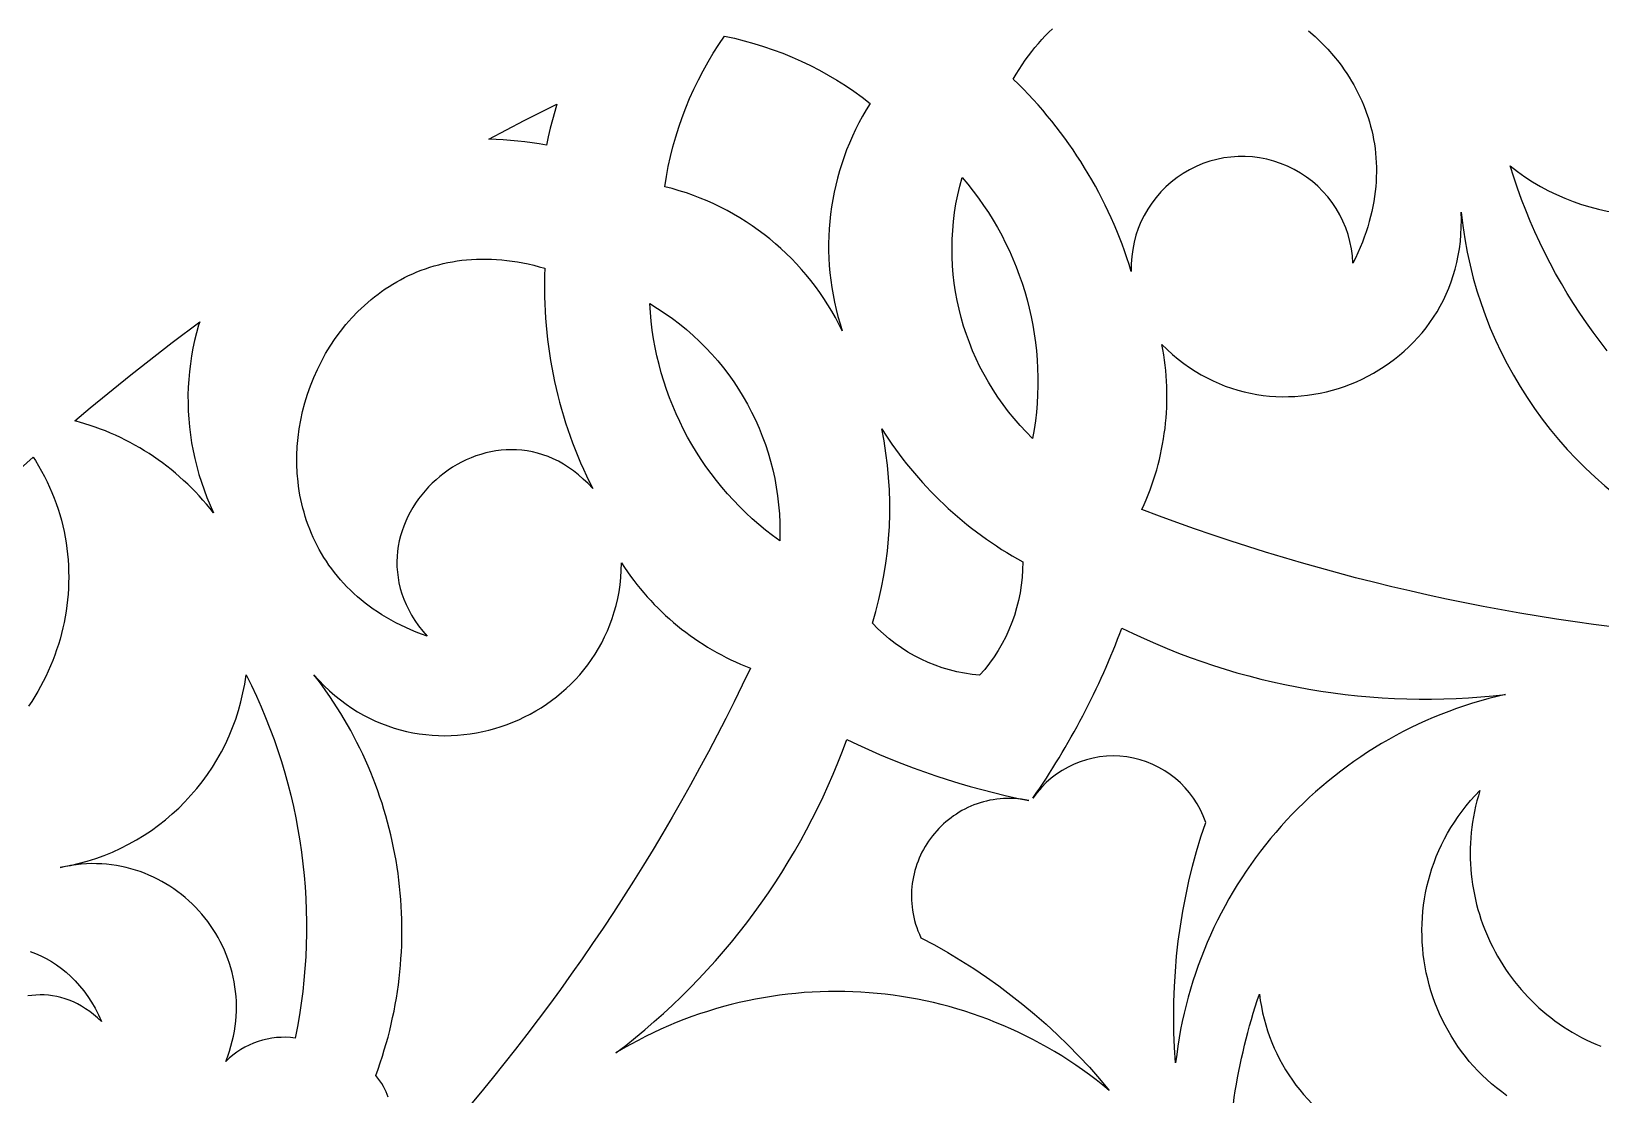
# Model space of a CAD drawing. Extents: x -1903 to -234, y -575 to 545.
# Drawn here: x -474.03 to -424.07, y 69.88 to 103.74 of the extents above; entities that cross this region are included whole.
import ezdxf

# ---------------------------------------------------------------- set-up
doc = ezdxf.new("R2010")
doc.units = 0
doc.layers.add('LAYER_1', color=18, linetype='CONTINUOUS')

msp = doc.modelspace()

# ---------------------------------------------------------------- linework, layer by layer
at = {"layer": 'LAYER_1'}
for points in [[(-424.073, 224.183, 0.414214), (-614.073, 34.183, 0.414214), (-424.073, -155.817, 0.414214), (-234.073, 34.183, 0.414214)], [(-451.966, 103.583, -0.118726), (-447.328, 101.441, 0.224974), (-448.213, 94.196), (-448.319, 94.409), (-448.431, 94.619), (-448.548, 94.826), (-448.67, 95.028), (-448.798, 95.226), (-448.931, 95.421), (-449.069, 95.611), (-449.212, 95.797), (-449.36, 95.979), (-449.513, 96.156), (-449.67, 96.329), (-449.832, 96.498), (-449.998, 96.662), (-450.169, 96.821), (-450.343, 96.975), (-450.522, 97.125), (-450.705, 97.27), (-450.892, 97.409), (-451.083, 97.544), (-451.277, 97.673), (-451.475, 97.797), (-451.677, 97.916), (-451.882, 98.029), (-452.09, 98.137), (-452.301, 98.239), (-452.516, 98.335), (-452.733, 98.426), (-452.954, 98.511), (-453.177, 98.59), (-453.403, 98.662), (-453.631, 98.729), (-453.862, 98.789), (-453.812, 99.109), (-453.753, 99.428), (-453.684, 99.746), (-453.605, 100.061), (-453.517, 100.374), (-453.419, 100.685), (-453.312, 100.992), (-453.196, 101.297), (-453.072, 101.598), (-452.938, 101.895), (-452.796, 102.188), (-452.646, 102.477), (-452.488, 102.762), (-452.322, 103.041), (-452.147, 103.315)], [(-444.402, 99.087, -0.228229), (-442.155, 90.774, -0.276488)], [(-446.958, 91.079, 0.126855), (-442.467, 86.842, -0.186674), (-443.841, 83.23), (-444.084, 83.256), (-444.326, 83.293), (-444.564, 83.342), (-444.8, 83.401), (-445.031, 83.47), (-445.26, 83.55), (-445.484, 83.641), (-445.703, 83.741), (-445.918, 83.852), (-446.127, 83.972), (-446.331, 84.102), (-446.529, 84.241), (-446.721, 84.39), (-446.906, 84.548), (-447.085, 84.715), (-447.256, 84.89), (-447.145, 85.267), (-447.047, 85.646), (-446.961, 86.028), (-446.887, 86.412), (-446.826, 86.799), (-446.776, 87.186), (-446.739, 87.575), (-446.715, 87.965), (-446.702, 88.356), (-446.702, 88.747), (-446.714, 89.137), (-446.738, 89.528), (-446.775, 89.917), (-446.823, 90.306), (-446.884, 90.693)], [(-439.313, 84.736, 0.145764), (-427.103, 82.619), (-427.367, 82.557), (-427.63, 82.49), (-427.89, 82.418), (-428.148, 82.341), (-428.404, 82.259), (-428.657, 82.173), (-428.908, 82.081), (-429.156, 81.985), (-429.402, 81.885), (-429.645, 81.779), (-429.886, 81.67), (-430.123, 81.556), (-430.358, 81.437), (-430.591, 81.314), (-430.82, 81.187), (-431.047, 81.055), (-431.271, 80.92), (-431.491, 80.78), (-431.709, 80.636), (-431.924, 80.489), (-432.135, 80.337), (-432.344, 80.181), (-432.549, 80.022), (-432.751, 79.859), (-432.95, 79.692), (-433.145, 79.521), (-433.337, 79.347), (-433.525, 79.169), (-433.71, 78.988), (-433.891, 78.803), (-434.069, 78.615), (-434.243, 78.424), (-434.413, 78.229), (-434.58, 78.032), (-434.743, 77.831), (-434.902, 77.627), (-435.057, 77.42), (-435.208, 77.209), (-435.356, 76.996), (-435.499, 76.781), (-435.638, 76.562), (-435.773, 76.341), (-435.904, 76.116), (-436.03, 75.89), (-436.153, 75.66), (-436.271, 75.428), (-436.384, 75.194), (-436.493, 74.957), (-436.598, 74.718), (-436.698, 74.477), (-436.794, 74.233), (-436.885, 73.987), (-436.972, 73.739), (-437.053, 73.489), (-437.13, 73.237), (-437.202, 72.983), (-437.27, 72.727), (-437.332, 72.469), (-437.39, 72.21), (-437.442, 71.949), (-437.489, 71.686), (-437.532, 71.421), (-437.569, 71.155), (-437.601, 70.887), (-437.634, 71.373), (-437.654, 71.859), (-437.662, 72.345), (-437.657, 72.83), (-437.64, 73.315), (-437.611, 73.799), (-437.57, 74.283), (-437.516, 74.765), (-437.45, 75.245), (-437.371, 75.724), (-437.28, 76.2), (-437.178, 76.675), (-437.063, 77.147), (-436.935, 77.616), (-436.796, 78.083), (-436.645, 78.546, 0.61665), (-442.146, 79.322, 0.063158)]]:
    msp.add_lwpolyline(points, format="xyb", close=True, dxfattribs=at)
for points in [[(-433.375, 103.756), (-433.162, 103.57), (-432.958, 103.375), (-432.762, 103.171), (-432.575, 102.959), (-432.399, 102.739), (-432.314, 102.626), (-432.232, 102.511), (-432.153, 102.395), (-432.076, 102.276), (-432.003, 102.155), (-431.932, 102.033), (-431.864, 101.909), (-431.799, 101.783), (-431.737, 101.656), (-431.679, 101.527), (-431.623, 101.396), (-431.571, 101.263), (-431.522, 101.129), (-431.476, 100.994), (-431.434, 100.856), (-431.395, 100.718), (-431.36, 100.578), (-431.328, 100.436), (-431.3, 100.293), (-431.275, 100.149), (-431.255, 100.003), (-431.238, 99.856), (-431.225, 99.707), (-431.216, 99.558), (-431.211, 99.407), (-431.21, 99.255), (-431.214, 99.102), (-431.221, 98.948), (-431.233, 98.792), (-431.249, 98.636), (-431.269, 98.478), (-431.294, 98.32), (-431.323, 98.16), (-431.357, 98), (-431.395, 97.838), (-431.438, 97.676), (-431.486, 97.513), (-431.538, 97.349), (-431.596, 97.184), (-431.658, 97.019), (-431.725, 96.852), (-431.797, 96.685), (-431.875, 96.518), (-431.957, 96.349, 1), (-439.013, 96.094, 0.128453), (-442.772, 102.213), (-442.679, 102.371), (-442.585, 102.525), (-442.488, 102.674), (-442.389, 102.819), (-442.288, 102.959), (-442.184, 103.095), (-442.079, 103.227), (-441.971, 103.354), (-441.862, 103.477), (-441.75, 103.596), (-441.637, 103.711), (-441.522, 103.821)], [(-423.863, 93.565), (-424.09, 93.857), (-424.311, 94.153), (-424.526, 94.454), (-424.735, 94.76), (-424.937, 95.07), (-425.133, 95.384), (-425.322, 95.702), (-425.505, 96.025), (-425.681, 96.351), (-425.85, 96.681), (-426.013, 97.015), (-426.168, 97.353), (-426.317, 97.694), (-426.458, 98.038), (-426.593, 98.386), (-426.72, 98.738), (-426.84, 99.092), (-426.953, 99.45, 0.329739), (-418.438, 99.12, 0.606751)], [(-420.149, 84.428, -0.074077), (-438.676, 88.513), (-438.606, 88.668), (-438.539, 88.823), (-438.476, 88.98), (-438.415, 89.138), (-438.358, 89.296), (-438.304, 89.456), (-438.253, 89.617), (-438.205, 89.778), (-438.161, 89.94), (-438.12, 90.103), (-438.081, 90.266), (-438.047, 90.43), (-438.015, 90.595), (-437.987, 90.76), (-437.962, 90.926), (-437.94, 91.092), (-437.922, 91.258), (-437.906, 91.425), (-437.894, 91.592), (-437.886, 91.76), (-437.88, 91.927), (-437.878, 92.095), (-437.879, 92.263), (-437.884, 92.431), (-437.892, 92.598), (-437.903, 92.766), (-437.917, 92.934), (-437.935, 93.101), (-437.956, 93.269), (-437.98, 93.436), (-438.008, 93.602), (-438.039, 93.769), (-437.871, 93.604), (-437.7, 93.448), (-437.525, 93.301), (-437.346, 93.163), (-437.165, 93.034), (-436.98, 92.914), (-436.793, 92.802), (-436.603, 92.699), (-436.411, 92.605), (-436.217, 92.519), (-436.021, 92.441), (-435.824, 92.371), (-435.624, 92.31), (-435.424, 92.257), (-435.223, 92.211), (-435.021, 92.174), (-434.818, 92.145), (-434.615, 92.123), (-434.412, 92.109), (-434.208, 92.102), (-434.005, 92.103), (-433.803, 92.111), (-433.601, 92.127), (-433.4, 92.149), (-433.2, 92.179), (-433.001, 92.216), (-432.804, 92.26), (-432.609, 92.311), (-432.416, 92.368), (-432.224, 92.432), (-432.035, 92.503), (-431.849, 92.58), (-431.666, 92.664), (-431.485, 92.754), (-431.308, 92.85), (-431.134, 92.953), (-430.964, 93.061), (-430.797, 93.176), (-430.635, 93.297), (-430.477, 93.423), (-430.323, 93.555), (-430.174, 93.693), (-430.03, 93.836), (-429.891, 93.985), (-429.758, 94.139), (-429.63, 94.298), (-429.508, 94.463), (-429.391, 94.633), (-429.281, 94.808), (-429.177, 94.987), (-429.08, 95.172), (-428.99, 95.362), (-428.907, 95.556), (-428.831, 95.755), (-428.762, 95.958), (-428.701, 96.166), (-428.648, 96.378), (-428.603, 96.594), (-428.566, 96.815), (-428.538, 97.039), (-428.518, 97.268), (-428.508, 97.501), (-428.506, 97.737), (-428.514, 97.977, 0.260478), (-421.097, 87.409)], [(-435.938, 66.408, -0.089383), (-434.934, 73.079, 0.578149), (-425.329, 68.988)]]:
    msp.add_lwpolyline(points, format="xyb", dxfattribs=at)
for points in [[(-457.369, 101.189), (-457.441, 100.92), (-457.509, 100.651), (-457.573, 100.382), (-457.632, 100.112), (-457.86, 100.152), (-458.089, 100.187), (-458.318, 100.217), (-458.547, 100.243), (-458.776, 100.265), (-459.006, 100.282), (-459.235, 100.295), (-459.465, 100.304), (-459.47, 100.304), (-458.343, 100.898), (-457.303, 101.418)], [(-459.381, 96.482), (-459.219, 96.473), (-459.054, 96.46), (-458.888, 96.443), (-458.721, 96.421), (-458.552, 96.395), (-458.382, 96.364), (-458.21, 96.328), (-458.036, 96.287), (-457.862, 96.242), (-457.686, 96.191), (-457.693, 95.963), (-457.697, 95.736), (-457.697, 95.508), (-457.694, 95.281), (-457.687, 95.054), (-457.677, 94.827), (-457.662, 94.6), (-457.645, 94.374), (-457.623, 94.149), (-457.598, 93.924), (-457.57, 93.699), (-457.537, 93.475), (-457.502, 93.251), (-457.462, 93.028), (-457.42, 92.806), (-457.373, 92.585), (-457.323, 92.364), (-457.27, 92.144), (-457.213, 91.925), (-457.153, 91.707), (-457.089, 91.49), (-457.022, 91.273), (-456.951, 91.058), (-456.877, 90.844), (-456.799, 90.631), (-456.718, 90.419), (-456.633, 90.208), (-456.545, 89.999), (-456.454, 89.791), (-456.359, 89.584), (-456.261, 89.378), (-456.159, 89.174), (-456.308, 89.333), (-456.459, 89.479), (-456.613, 89.615), (-456.769, 89.738), (-456.928, 89.851), (-457.089, 89.953), (-457.251, 90.044), (-457.415, 90.124), (-457.579, 90.194), (-457.745, 90.255), (-457.912, 90.305), (-458.079, 90.345), (-458.246, 90.376), (-458.413, 90.398), (-458.58, 90.411), (-458.747, 90.415), (-458.912, 90.41), (-459.077, 90.397), (-459.241, 90.376), (-459.403, 90.347), (-459.563, 90.31), (-459.722, 90.266), (-459.878, 90.215), (-460.032, 90.156), (-460.183, 90.09), (-460.331, 90.018), (-460.477, 89.939), (-460.618, 89.855), (-460.756, 89.764), (-460.891, 89.667), (-461.021, 89.565), (-461.147, 89.457), (-461.268, 89.345), (-461.384, 89.227), (-461.496, 89.105), (-461.602, 88.978), (-461.702, 88.847), (-461.797, 88.711), (-461.885, 88.572), (-461.967, 88.43), (-462.043, 88.283), (-462.112, 88.134), (-462.174, 87.982), (-462.229, 87.827), (-462.276, 87.669), (-462.316, 87.509), (-462.347, 87.347), (-462.371, 87.183), (-462.386, 87.017), (-462.392, 86.85), (-462.389, 86.681), (-462.377, 86.512), (-462.356, 86.341), (-462.325, 86.17), (-462.284, 85.999), (-462.233, 85.827), (-462.171, 85.655), (-462.099, 85.484), (-462.016, 85.313), (-461.922, 85.143), (-461.817, 84.973), (-461.7, 84.805), (-461.571, 84.638), (-461.43, 84.473), (-461.606, 84.537), (-461.778, 84.604), (-461.946, 84.675), (-462.11, 84.748), (-462.269, 84.825), (-462.425, 84.904), (-462.577, 84.986), (-462.724, 85.07), (-462.868, 85.158), (-463.007, 85.248), (-463.143, 85.34), (-463.274, 85.435), (-463.402, 85.532), (-463.526, 85.632), (-463.646, 85.734), (-463.762, 85.838), (-463.874, 85.944), (-463.982, 86.052), (-464.087, 86.162), (-464.188, 86.275), (-464.285, 86.389), (-464.379, 86.505), (-464.468, 86.622), (-464.554, 86.742), (-464.637, 86.863), (-464.716, 86.985), (-464.791, 87.11), (-464.862, 87.235), (-464.931, 87.362), (-464.995, 87.49), (-465.056, 87.62), (-465.114, 87.75), (-465.168, 87.882), (-465.218, 88.015), (-465.265, 88.149), (-465.309, 88.284), (-465.349, 88.42), (-465.386, 88.556), (-465.42, 88.693), (-465.45, 88.831), (-465.477, 88.97), (-465.501, 89.109), (-465.521, 89.249), (-465.539, 89.389), (-465.563, 89.67), (-465.576, 89.952), (-465.575, 90.234), (-465.563, 90.517), (-465.538, 90.798), (-465.501, 91.079), (-465.452, 91.358), (-465.392, 91.635), (-465.321, 91.91), (-465.238, 92.181), (-465.144, 92.449), (-465.039, 92.713), (-464.923, 92.972), (-464.797, 93.226), (-464.66, 93.474), (-464.513, 93.716), (-464.357, 93.952), (-464.19, 94.18), (-464.013, 94.4), (-463.827, 94.613), (-463.632, 94.817), (-463.531, 94.915), (-463.428, 95.011), (-463.322, 95.105), (-463.214, 95.196), (-463.104, 95.285), (-462.992, 95.371), (-462.878, 95.454), (-462.761, 95.535), (-462.643, 95.613), (-462.522, 95.687), (-462.399, 95.759), (-462.274, 95.828), (-462.147, 95.894), (-462.019, 95.957), (-461.888, 96.017), (-461.755, 96.073), (-461.62, 96.126), (-461.484, 96.176), (-461.345, 96.222), (-461.205, 96.265), (-461.062, 96.304), (-460.918, 96.34), (-460.772, 96.372), (-460.625, 96.4), (-460.475, 96.424), (-460.324, 96.445), (-460.171, 96.461), (-460.016, 96.473), (-459.86, 96.482), (-459.702, 96.486), (-459.542, 96.486)], [(-454.095, 94.915), (-453.855, 94.756), (-453.621, 94.591), (-453.394, 94.418), (-453.174, 94.238), (-452.96, 94.052), (-452.754, 93.859), (-452.554, 93.659), (-452.362, 93.454), (-452.177, 93.242), (-452, 93.025), (-451.83, 92.802), (-451.668, 92.574), (-451.514, 92.341), (-451.367, 92.102), (-451.229, 91.86), (-451.099, 91.612), (-450.977, 91.361), (-450.864, 91.105), (-450.759, 90.846), (-450.663, 90.583), (-450.575, 90.316), (-450.496, 90.047), (-450.427, 89.774), (-450.366, 89.499), (-450.315, 89.221), (-450.272, 88.941), (-450.24, 88.658), (-450.217, 88.374), (-450.203, 88.088), (-450.2, 87.8), (-450.206, 87.511), (-450.433, 87.679), (-450.655, 87.853), (-450.872, 88.032), (-451.082, 88.217), (-451.287, 88.407), (-451.486, 88.603), (-451.679, 88.803), (-451.867, 89.009), (-452.047, 89.22), (-452.222, 89.435), (-452.391, 89.654), (-452.553, 89.879), (-452.709, 90.107), (-452.858, 90.34), (-453, 90.576), (-453.136, 90.816), (-453.266, 91.06), (-453.388, 91.308), (-453.504, 91.559), (-453.612, 91.813), (-453.714, 92.07), (-453.808, 92.331), (-453.895, 92.594), (-453.975, 92.86), (-454.048, 93.128), (-454.113, 93.399), (-454.17, 93.672), (-454.22, 93.947), (-454.262, 94.224), (-454.297, 94.502), (-454.323, 94.783), (-454.342, 95.065)], [(-468.704, 94.375), (-468.771, 94.134), (-468.831, 93.891), (-468.884, 93.647), (-468.929, 93.401), (-468.967, 93.153), (-468.997, 92.904), (-469.019, 92.654), (-469.034, 92.403), (-469.042, 92.151), (-469.041, 91.898), (-469.034, 91.646), (-469.018, 91.392), (-468.995, 91.139), (-468.964, 90.886), (-468.926, 90.633), (-468.879, 90.381), (-468.825, 90.13), (-468.763, 89.879), (-468.694, 89.629), (-468.616, 89.38), (-468.531, 89.133), (-468.438, 88.887), (-468.337, 88.643), (-468.228, 88.401), (-468.338, 88.54), (-468.45, 88.676), (-468.565, 88.81), (-468.683, 88.941), (-468.804, 89.069), (-468.927, 89.195), (-469.052, 89.317), (-469.18, 89.437), (-469.31, 89.554), (-469.443, 89.669), (-469.577, 89.78), (-469.714, 89.888), (-469.853, 89.993), (-469.994, 90.095), (-470.138, 90.195), (-470.283, 90.291), (-470.43, 90.383), (-470.579, 90.473), (-470.73, 90.56), (-470.882, 90.643), (-471.036, 90.723), (-471.192, 90.8), (-471.35, 90.873), (-471.509, 90.943), (-471.669, 91.01), (-471.831, 91.073), (-471.995, 91.133), (-472.159, 91.189), (-472.325, 91.242), (-472.493, 91.291), (-472.642, 91.331), (-472.159, 91.744), (-470.862, 92.803), (-469.543, 93.832), (-468.67, 94.482)], [(-467.025, 82.908), (-466.866, 82.57), (-466.714, 82.228), (-466.57, 81.884), (-466.433, 81.537), (-466.304, 81.188), (-466.183, 80.837), (-466.069, 80.483), (-465.962, 80.128), (-465.863, 79.771), (-465.771, 79.412), (-465.688, 79.051), (-465.611, 78.689), (-465.543, 78.325), (-465.482, 77.96), (-465.428, 77.594), (-465.383, 77.227), (-465.344, 76.859), (-465.314, 76.49), (-465.292, 76.121), (-465.277, 75.751), (-465.269, 75.38), (-465.27, 75.01), (-465.279, 74.639), (-465.295, 74.268), (-465.319, 73.897), (-465.351, 73.526), (-465.39, 73.156), (-465.438, 72.786), (-465.493, 72.416), (-465.557, 72.047), (-465.628, 71.679), (-465.777, 71.695), (-465.927, 71.703), (-466.077, 71.701), (-466.226, 71.691), (-466.375, 71.672), (-466.523, 71.644), (-466.669, 71.608), (-466.813, 71.564), (-466.955, 71.512), (-467.094, 71.452), (-467.229, 71.385), (-467.361, 71.31), (-467.488, 71.227), (-467.611, 71.137), (-467.729, 71.04), (-467.841, 70.936), (-467.779, 71.097), (-467.724, 71.258), (-467.675, 71.419), (-467.632, 71.58), (-467.595, 71.74), (-467.564, 71.901), (-467.539, 72.061), (-467.521, 72.22), (-467.508, 72.379), (-467.5, 72.537), (-467.498, 72.694), (-467.502, 72.851), (-467.511, 73.006), (-467.526, 73.16), (-467.546, 73.313), (-467.571, 73.465), (-467.601, 73.615), (-467.636, 73.763), (-467.676, 73.91), (-467.72, 74.055), (-467.77, 74.198), (-467.824, 74.34), (-467.883, 74.479), (-467.946, 74.616), (-468.013, 74.751), (-468.085, 74.883), (-468.161, 75.013), (-468.241, 75.14), (-468.325, 75.264), (-468.413, 75.386), (-468.505, 75.505), (-468.601, 75.621), (-468.7, 75.733), (-468.803, 75.843), (-468.909, 75.949), (-469.019, 76.052), (-469.132, 76.151), (-469.248, 76.246), (-469.368, 76.338), (-469.49, 76.426), (-469.616, 76.51), (-469.744, 76.59), (-469.875, 76.666), (-470.008, 76.737), (-470.145, 76.804), (-470.284, 76.867), (-470.425, 76.925), (-470.568, 76.978), (-470.714, 77.027), (-470.862, 77.071), (-471.012, 77.109), (-471.164, 77.143), (-471.318, 77.171), (-471.473, 77.195), (-471.631, 77.212), (-471.79, 77.224), (-471.95, 77.231), (-472.112, 77.232), (-472.276, 77.227), (-472.44, 77.216), (-472.606, 77.199), (-472.773, 77.176), (-472.784, 77.174), (-472.535, 77.232), (-472.255, 77.309), (-471.98, 77.396), (-471.709, 77.495), (-471.444, 77.603), (-471.185, 77.722), (-470.931, 77.85), (-470.684, 77.988), (-470.442, 78.136), (-470.207, 78.292), (-469.979, 78.458), (-469.758, 78.632), (-469.544, 78.814), (-469.337, 79.004), (-469.138, 79.202), (-468.947, 79.408), (-468.764, 79.622), (-468.59, 79.842), (-468.424, 80.069), (-468.267, 80.303), (-468.119, 80.543), (-467.98, 80.79), (-467.851, 81.042), (-467.732, 81.3), (-467.623, 81.563), (-467.524, 81.832), (-467.435, 82.106), (-467.357, 82.384), (-467.291, 82.667), (-467.235, 82.953), (-467.191, 83.244)], [(-447.727, 81.022), (-447.378, 80.864), (-447.026, 80.711), (-446.673, 80.564), (-446.317, 80.422), (-445.959, 80.286), (-445.599, 80.156), (-445.237, 80.032), (-444.873, 79.913), (-444.507, 79.8), (-444.14, 79.692), (-443.77, 79.591), (-443.399, 79.495), (-443.027, 79.405), (-442.653, 79.321), (-442.277, 79.242), (-442.395, 79.264), (-442.511, 79.281), (-442.626, 79.294), (-442.741, 79.303), (-442.855, 79.307), (-442.967, 79.307), (-443.079, 79.303), (-443.189, 79.296), (-443.298, 79.284), (-443.406, 79.268), (-443.513, 79.249), (-443.618, 79.226), (-443.722, 79.2), (-443.824, 79.17), (-443.925, 79.136), (-444.024, 79.1), (-444.122, 79.06), (-444.218, 79.016), (-444.312, 78.97), (-444.404, 78.92), (-444.494, 78.868), (-444.582, 78.813), (-444.668, 78.754), (-444.752, 78.693), (-444.834, 78.63), (-444.914, 78.564), (-444.991, 78.495), (-445.066, 78.424), (-445.139, 78.35), (-445.209, 78.274), (-445.277, 78.196), (-445.342, 78.116), (-445.405, 78.034), (-445.465, 77.95), (-445.522, 77.863), (-445.576, 77.775), (-445.627, 77.686), (-445.676, 77.594), (-445.721, 77.501), (-445.764, 77.407), (-445.803, 77.31), (-445.839, 77.213), (-445.872, 77.114), (-445.902, 77.014), (-445.928, 76.913), (-445.951, 76.811), (-445.97, 76.708), (-445.986, 76.604), (-445.999, 76.499), (-446.007, 76.393), (-446.012, 76.286), (-446.013, 76.179), (-446.011, 76.072), (-446.004, 75.964), (-445.993, 75.855), (-445.979, 75.746), (-445.96, 75.637), (-445.938, 75.528), (-445.911, 75.419), (-445.88, 75.309), (-445.844, 75.2), (-445.804, 75.091), (-445.76, 74.982), (-445.711, 74.873), (-445.281, 74.644), (-444.857, 74.404), (-444.44, 74.153), (-444.03, 73.892), (-443.627, 73.621), (-443.231, 73.34), (-442.843, 73.049), (-442.463, 72.748), (-442.09, 72.438), (-441.725, 72.118), (-441.368, 71.789), (-441.02, 71.451), (-440.68, 71.104), (-440.349, 70.748), (-440.027, 70.383), (-439.715, 70.01), (-439.923, 70.181), (-440.134, 70.347), (-440.348, 70.509), (-440.565, 70.665), (-440.784, 70.818), (-441.005, 70.965), (-441.229, 71.108), (-441.454, 71.246), (-441.683, 71.379), (-441.913, 71.508), (-442.145, 71.632), (-442.379, 71.751), (-442.615, 71.865), (-442.853, 71.975), (-443.093, 72.079), (-443.334, 72.179), (-443.577, 72.275), (-443.821, 72.365), (-444.067, 72.451), (-444.314, 72.531), (-444.563, 72.607), (-444.813, 72.679), (-445.063, 72.745), (-445.315, 72.806), (-445.568, 72.863), (-445.822, 72.915), (-446.077, 72.961), (-446.332, 73.003), (-446.589, 73.041), (-446.845, 73.073), (-447.103, 73.1), (-447.361, 73.123), (-447.619, 73.14), (-447.877, 73.153), (-448.136, 73.16), (-448.395, 73.163), (-448.654, 73.161), (-448.914, 73.154), (-449.173, 73.141), (-449.432, 73.124), (-449.691, 73.102), (-449.949, 73.075), (-450.207, 73.043), (-450.465, 73.006), (-450.723, 72.964), (-450.979, 72.917), (-451.235, 72.865), (-451.491, 72.808), (-451.746, 72.746), (-451.999, 72.679), (-452.252, 72.607), (-452.504, 72.529), (-452.755, 72.447), (-453.005, 72.36), (-453.253, 72.267), (-453.5, 72.17), (-453.746, 72.067), (-453.99, 71.959), (-454.233, 71.846), (-454.474, 71.728), (-454.714, 71.605), (-454.952, 71.477), (-455.188, 71.344), (-455.422, 71.205), (-455.109, 71.446), (-454.8, 71.693), (-454.496, 71.944), (-454.198, 72.201), (-453.904, 72.463), (-453.615, 72.73), (-453.332, 73.002), (-453.054, 73.279), (-452.78, 73.561), (-452.513, 73.847), (-452.25, 74.138), (-451.993, 74.434), (-451.741, 74.734), (-451.495, 75.039), (-451.255, 75.347), (-451.02, 75.661), (-450.791, 75.978), (-450.567, 76.299), (-450.349, 76.625), (-450.138, 76.954), (-449.932, 77.287), (-449.732, 77.624), (-449.538, 77.965), (-449.35, 78.31), (-449.168, 78.658), (-448.993, 79.009), (-448.824, 79.364), (-448.661, 79.722), (-448.504, 80.083), (-448.354, 80.448), (-448.211, 80.816), (-448.074, 81.186)], [(-472.82, 77.166), (-473.109, 77.111), (-472.941, 77.147), (-472.784, 77.174)]]:
    msp.add_lwpolyline(points, close=True, dxfattribs=at)
for points in [[(-474.685, 89.536), (-473.97, 90.175), (-473.899, 90.065), (-473.799, 89.9), (-473.703, 89.733), (-473.613, 89.564), (-473.528, 89.394), (-473.448, 89.223), (-473.373, 89.05), (-473.304, 88.876), (-473.239, 88.701), (-473.179, 88.524), (-473.124, 88.347), (-473.074, 88.169), (-473.029, 87.99), (-472.989, 87.81), (-472.954, 87.63), (-472.923, 87.449), (-472.897, 87.267), (-472.876, 87.086), (-472.86, 86.904), (-472.849, 86.722), (-472.842, 86.54), (-472.84, 86.358), (-472.842, 86.176), (-472.849, 85.994), (-472.861, 85.813), (-472.877, 85.632), (-472.898, 85.452), (-472.923, 85.272), (-472.953, 85.093), (-472.987, 84.915), (-473.026, 84.737), (-473.069, 84.561), (-473.116, 84.386), (-473.168, 84.212), (-473.224, 84.039), (-473.285, 83.867), (-473.349, 83.697), (-473.418, 83.529), (-473.491, 83.362), (-473.568, 83.197), (-473.65, 83.033), (-473.735, 82.872), (-473.825, 82.712), (-473.919, 82.555), (-474.016, 82.4), (-474.118, 82.247)], [(-462.667, 69.795), (-462.698, 69.882), (-462.734, 69.969), (-462.775, 70.055), (-462.821, 70.141), (-462.873, 70.228), (-462.931, 70.315), (-462.995, 70.401), (-463.065, 70.488), (-462.992, 70.691), (-462.922, 70.894), (-462.855, 71.097), (-462.792, 71.301), (-462.732, 71.506), (-462.675, 71.712), (-462.622, 71.918), (-462.573, 72.124), (-462.527, 72.331), (-462.484, 72.539), (-462.444, 72.746), (-462.408, 72.954), (-462.375, 73.163), (-462.346, 73.371), (-462.32, 73.58), (-462.297, 73.789), (-462.278, 73.998), (-462.262, 74.208), (-462.25, 74.417), (-462.24, 74.626), (-462.234, 74.835), (-462.232, 75.045), (-462.232, 75.254), (-462.236, 75.463), (-462.244, 75.671), (-462.254, 75.88), (-462.268, 76.088), (-462.285, 76.296), (-462.305, 76.504), (-462.329, 76.711), (-462.356, 76.918), (-462.386, 77.124), (-462.42, 77.33), (-462.456, 77.536), (-462.496, 77.74), (-462.539, 77.945), (-462.586, 78.148), (-462.635, 78.351), (-462.688, 78.553), (-462.744, 78.754), (-462.803, 78.955), (-462.865, 79.154), (-462.931, 79.353), (-463, 79.551), (-463.072, 79.748), (-463.147, 79.943), (-463.225, 80.138), (-463.306, 80.332), (-463.391, 80.524), (-463.478, 80.715), (-463.569, 80.906), (-463.663, 81.094), (-463.76, 81.282), (-463.861, 81.468), (-463.964, 81.653), (-464.07, 81.836), (-464.18, 82.018), (-464.292, 82.199), (-464.408, 82.378), (-464.527, 82.555), (-464.649, 82.731), (-464.774, 82.905), (-464.902, 83.078), (-465.033, 83.248), (-464.872, 83.07), (-464.707, 82.9), (-464.538, 82.74), (-464.366, 82.588), (-464.19, 82.446), (-464.01, 82.312), (-463.828, 82.187), (-463.643, 82.071), (-463.455, 81.963), (-463.264, 81.864), (-463.072, 81.773), (-462.877, 81.691), (-462.681, 81.617), (-462.482, 81.551), (-462.283, 81.493), (-462.082, 81.443), (-461.881, 81.401), (-461.678, 81.367), (-461.475, 81.34), (-461.272, 81.322), (-461.069, 81.31), (-460.866, 81.307), (-460.663, 81.31), (-460.46, 81.322), (-460.259, 81.34), (-460.058, 81.365), (-459.859, 81.398), (-459.66, 81.437), (-459.464, 81.484), (-459.269, 81.537), (-459.076, 81.597), (-458.886, 81.664), (-458.698, 81.737), (-458.512, 81.817), (-458.33, 81.903), (-458.15, 81.995), (-457.974, 82.094), (-457.802, 82.199), (-457.633, 82.31), (-457.468, 82.427), (-457.307, 82.549), (-457.15, 82.678), (-456.999, 82.812), (-456.851, 82.952), (-456.709, 83.098), (-456.572, 83.249), (-456.441, 83.405), (-456.315, 83.567), (-456.195, 83.734), (-456.081, 83.906), (-455.973, 84.083), (-455.872, 84.265), (-455.778, 84.452), (-455.69, 84.644), (-455.609, 84.84), (-455.536, 85.041), (-455.471, 85.247), (-455.413, 85.457), (-455.363, 85.672), (-455.321, 85.891), (-455.288, 86.114), (-455.263, 86.341), (-455.248, 86.572), (-455.241, 86.807), (-455.148, 86.666), (-455.052, 86.526), (-454.954, 86.389), (-454.854, 86.254), (-454.75, 86.12), (-454.645, 85.989), (-454.536, 85.861), (-454.426, 85.734), (-454.313, 85.61), (-454.197, 85.488), (-454.08, 85.369), (-453.96, 85.252), (-453.837, 85.137), (-453.713, 85.025), (-453.586, 84.915), (-453.458, 84.808), (-453.327, 84.703), (-453.194, 84.601), (-453.059, 84.501), (-452.922, 84.404), (-452.783, 84.31), (-452.643, 84.218), (-452.5, 84.129), (-452.356, 84.043), (-452.21, 83.96), (-452.062, 83.879), (-451.912, 83.801), (-451.761, 83.727), (-451.608, 83.655), (-451.453, 83.586), (-451.297, 83.52), (-451.139, 83.457), (-451.397, 82.919), (-451.658, 82.384), (-451.925, 81.851), (-452.197, 81.321), (-452.473, 80.794), (-452.755, 80.269), (-453.041, 79.747), (-453.332, 79.228), (-453.627, 78.712), (-453.927, 78.198), (-454.232, 77.688), (-454.542, 77.18), (-454.856, 76.675), (-455.175, 76.173), (-455.499, 75.674), (-455.827, 75.178), (-456.16, 74.686), (-456.497, 74.196), (-456.839, 73.709), (-457.185, 73.226), (-457.536, 72.745), (-457.891, 72.268), (-458.251, 71.794), (-458.615, 71.324), (-458.983, 70.856), (-459.356, 70.392), (-459.733, 69.932), (-460.115, 69.475)], [(-427.055, 69.842), (-427.223, 69.963), (-427.385, 70.089), (-427.542, 70.22), (-427.695, 70.355), (-427.842, 70.495), (-427.984, 70.638), (-428.121, 70.786), (-428.253, 70.937), (-428.379, 71.092), (-428.5, 71.25), (-428.616, 71.412), (-428.726, 71.577), (-428.831, 71.746), (-428.931, 71.917), (-429.025, 72.091), (-429.114, 72.267), (-429.197, 72.446), (-429.275, 72.627), (-429.347, 72.811), (-429.413, 72.996), (-429.474, 73.183), (-429.529, 73.372), (-429.578, 73.562), (-429.622, 73.754), (-429.659, 73.947), (-429.691, 74.142), (-429.717, 74.337), (-429.737, 74.533), (-429.751, 74.729), (-429.759, 74.926), (-429.761, 75.124), (-429.757, 75.321), (-429.747, 75.519), (-429.731, 75.716), (-429.709, 75.913), (-429.68, 76.11), (-429.645, 76.306), (-429.604, 76.501), (-429.557, 76.696), (-429.503, 76.889), (-429.443, 77.081), (-429.377, 77.272), (-429.304, 77.462), (-429.224, 77.649), (-429.138, 77.835), (-429.046, 78.019), (-428.947, 78.201), (-428.841, 78.381), (-428.729, 78.558), (-428.61, 78.733), (-428.484, 78.905), (-428.352, 79.074), (-428.212, 79.24), (-428.066, 79.403), (-427.913, 79.562), (-427.964, 79.395), (-428.01, 79.228), (-428.051, 79.061), (-428.088, 78.893), (-428.12, 78.725), (-428.148, 78.558), (-428.172, 78.39), (-428.191, 78.223), (-428.206, 78.056), (-428.216, 77.889), (-428.223, 77.722), (-428.225, 77.556), (-428.222, 77.39), (-428.216, 77.225), (-428.206, 77.061), (-428.191, 76.897), (-428.172, 76.734), (-428.15, 76.572), (-428.123, 76.41), (-428.093, 76.25), (-428.058, 76.091), (-428.02, 75.932), (-427.978, 75.775), (-427.932, 75.62), (-427.882, 75.465), (-427.829, 75.312), (-427.772, 75.16), (-427.711, 75.01), (-427.647, 74.862), (-427.579, 74.715), (-427.507, 74.57), (-427.433, 74.426), (-427.354, 74.285), (-427.272, 74.145), (-427.187, 74.007), (-427.099, 73.872), (-427.007, 73.738), (-426.912, 73.607), (-426.814, 73.478), (-426.712, 73.352), (-426.607, 73.227), (-426.499, 73.106), (-426.389, 72.987), (-426.275, 72.87), (-426.158, 72.756), (-426.038, 72.645), (-425.915, 72.537), (-425.789, 72.431), (-425.66, 72.329), (-425.529, 72.229), (-425.394, 72.133), (-425.257, 72.04), (-425.117, 71.95), (-424.975, 71.863), (-424.83, 71.78), (-424.682, 71.7), (-424.532, 71.624), (-424.379, 71.551), (-424.224, 71.482), (-424.066, 71.417)], [(-474.069, 74.433), (-473.895, 74.368), (-473.724, 74.293), (-473.556, 74.208), (-473.391, 74.115), (-473.23, 74.011), (-473.073, 73.898), (-472.92, 73.775), (-472.772, 73.642), (-472.629, 73.499), (-472.491, 73.345), (-472.359, 73.181), (-472.233, 73.007), (-472.113, 72.821), (-472, 72.625), (-471.894, 72.419), (-471.796, 72.201), (-471.919, 72.318), (-472.045, 72.425), (-472.172, 72.524), (-472.301, 72.613), (-472.43, 72.694), (-472.561, 72.766), (-472.692, 72.829), (-472.824, 72.884), (-472.957, 72.931), (-473.089, 72.97), (-473.222, 73.001), (-473.355, 73.025), (-473.487, 73.041), (-473.619, 73.05), (-473.751, 73.052), (-473.881, 73.047), (-474.011, 73.036), (-474.139, 73.018)]]:
    msp.add_lwpolyline(points, dxfattribs=at)

doc.saveas('drawing.dxf')
